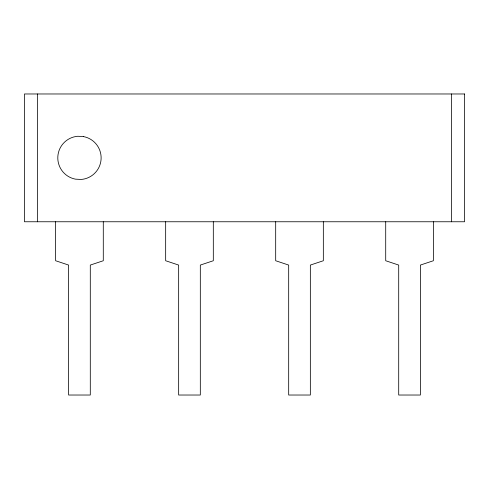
<?xml version="1.0" encoding="UTF-8"?>
<svg xmlns="http://www.w3.org/2000/svg" width="489" height="489" viewBox="0 0 489 489"><rect width="100%" height="100%" fill="white"/><g stroke="black" fill="none" stroke-linecap="round" stroke-linejoin="round"><path stroke-width="0.73" d="M451.555 93.974L451.555 221.761M433.364 221.761L433.364 260.741L420.369 265.075L420.369 395.026L398.706 395.026L398.706 265.075L385.711 260.741L385.711 221.761M323.339 221.761L323.339 260.741L310.344 265.075L310.344 395.026L288.681 395.026L288.681 265.075L275.686 260.741L275.686 221.761M213.314 221.761L213.314 260.741L200.319 265.075L200.319 395.026L178.656 395.026L178.656 265.075L165.661 260.741L165.661 221.761M103.289 221.761L103.289 260.741L90.294 265.075L90.294 395.026L68.631 395.026L68.631 265.075L55.636 260.741L55.636 221.761M37.445 93.974L37.445 221.761M464.55 93.974L24.45 93.974L24.45 221.761L464.55 221.761L464.55 93.974M83.43 136.572L77.782 136.272A21.657 21.657 0 0 0 75.495 179.157L81.143 179.457A21.657 21.657 0 0 0 83.43 136.572"/></g></svg>
